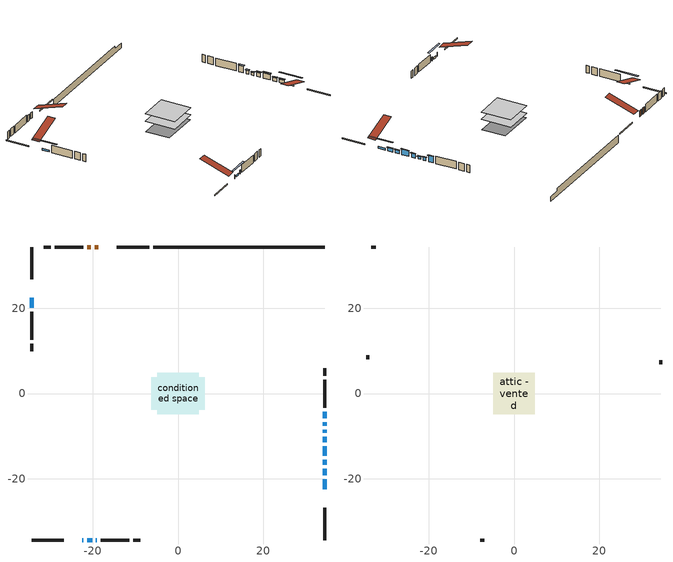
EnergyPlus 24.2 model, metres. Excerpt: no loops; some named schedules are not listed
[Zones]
conditioned space
 floor adiabatic (AdiabaticFloorConstruction): -4.88,-4.88 -4.88,4.88 4.88,4.88 4.88,-4.88 z0.72
 floor foundation (Slab1 construction): -6.25,-3.81 -6.25,3.81 6.25,3.81 6.25,-3.81 z-1.72
 wall outside (RimJoist1 construction): -6.79,34.37 -14.34,34.37 / -34.37,-34.37 -26.83,-34.37 / -34.37,34.37 -34.37,26.83 / 34.37,-34.37 34.37,-26.83 z0.72:1.02
 wall outside (AdiabaticWallConstruction 1): -18.7,34.37 -19.55,34.37 / -20.48,34.37 -21.34,34.37 z0.72:2.75
 wall outside (AdiabaticWallConstruction): -22.47,-34.37 -22.26,-34.37 / -19.25,-34.37 -19.04,-34.37 z0.72:1.94; 34.37,-22.47 34.37,-20.15 / -34.37,22.47 -34.37,20.15 / -21.33,-34.37 -20.17,-34.37 z0.72:1.33; 34.37,-19.22 34.37,-17.69 / 34.37,-16.77 34.37,-15.55 / 34.37,-7.57 34.37,-6.71 z0.72:1.79; 34.37,-14.62 34.37,-12.33 z0.72:2.49; 34.37,-11.4 34.37,-10.18 z0.72:2.06; 34.37,-9.26 34.37,-8.49 z0.72:1.57; 34.37,-5.78 34.37,-4.32 z0.72:2.79
 wall outside (Wall1 construction): -22.27,34.37 -28.9,34.37 / -18.11,-34.37 -11.47,-34.37 / -34.37,19.22 -34.37,12.58 / 34.37,-3.39 34.37,3.25 z0.72:3.16
 wall outside (Wall2 construction): -29.83,34.37 -31.54,34.37 / -10.54,-34.37 -8.83,-34.37 / -34.37,11.65 -34.37,9.94 / 34.37,4.18 34.37,5.89 z0.72:3.16
 wall foundation (FoundationWall1 construction): -5.86,34.37,-1.72 -5.86,34.37,0.72 30.35,34.37,0.72 30.35,34.37,-0.16 34.37,34.37,-0.16 34.37,34.37,-1.72
 window (WindowConstruction 7): -22.46,-34.37 -22.26,-34.37 z0.72:1.94
 window (WindowConstruction 9): 34.37,-22.46 34.37,-20.15 z0.72:1.33
 window (WindowConstruction 10): -34.37,22.46 -34.37,20.15 z0.72:1.33
 window (WindowConstruction 11): -21.33,-34.37 -20.17,-34.37 z0.72:1.33
 window (WindowConstruction): 34.37,-19.22 34.37,-17.7 z0.72:1.79
 window (WindowConstruction 1): 34.37,-16.77 34.37,-15.55 z0.72:1.79
 window (WindowConstruction 2): 34.37,-14.62 34.37,-12.33 z0.72:2.49
 window (WindowConstruction 3): 34.37,-11.4 34.37,-10.18 z0.72:2.06
 window (WindowConstruction 4): 34.37,-9.25 34.37,-8.49 z0.72:1.57
 window (WindowConstruction 5): 34.37,-7.56 34.37,-6.71 z0.72:1.79
 window (WindowConstruction 6): 34.37,-5.78 34.37,-4.32 z0.72:2.79
 window (WindowConstruction 8): -19.24,-34.37 -19.04,-34.37 z0.72:1.94
 door (Door): -18.7,34.37 -19.55,34.37 z0.72:2.75
 door (Door 1): -20.48,34.37 -21.34,34.37 z0.72:2.75
 ceiling adiabatic (AdiabaticFloorConstruction): 4.88,-4.88 4.88,4.88 -4.88,4.88 -4.88,-4.88 z0.72
attic - vented
 floor to conditioned space (Floor1 construction Reversed): -4.88,-4.88 -4.88,4.88 4.88,4.88 4.88,-4.88 z3.16
 wall outside (Wall3 construction): -32.47,34.37 -33.44,34.37 / -7.9,-34.37 -6.93,-34.37 / -34.37,9.01 -34.37,8.04 / 34.37,6.82 34.37,7.79 z0.72:3.16
 roof outside (Roof1 construction): -17.77,34.37,3.16 -17.77,24.87,6.33 -15.27,24.87,6.33 -15.27,34.37,3.16; -23.39,-34.37,3.16 -23.39,-24.87,6.33 -25.9,-24.87,6.33 -25.9,-34.37,3.16; -34.37,23.39,3.16 -24.87,23.39,6.33 -24.87,25.9,6.33 -34.37,25.9,3.16; 34.37,-23.39,3.16 24.87,-23.39,6.33 24.87,-25.9,6.33 34.37,-25.9,3.16
shading: 34.37,-17.5 34.37,-25.11 34.78,-25.11 34.78,-17.5 z3.98; -34.37,17.5 -34.37,25.11 -34.78,25.11 -34.78,17.5 z3.98; -17.52,-34.37 -23.98,-34.37 -23.98,-34.78 -17.52,-34.78 z3.98; 34.37,-17.49 34.37,-19.42 34.78,-19.42 34.78,-17.49 z1.99; 34.37,-15.35 34.37,-16.97 34.78,-16.97 34.78,-15.35 z1.99; 34.37,-12.13 34.37,-14.82 34.78,-14.82 34.78,-12.13 z2.69; 34.37,-9.98 34.37,-11.6 34.78,-11.6 34.78,-9.98 z2.26; 34.37,-8.29 34.37,-9.46 34.78,-9.46 34.78,-8.29 z1.77; 34.37,-6.51 34.37,-7.77 34.78,-7.77 34.78,-6.51 z1.99; 34.37,-4.12 34.37,-5.98 34.78,-5.98 34.78,-4.12 z2.99
[Building]
Building 1: Terrain=Suburbs
[Site:Location]
Mont Joli AP_QC: Latitude {deg}=48.61; Longitude {deg}=-68.21; Time Zone {hr}=-5; Elevation {m}=52; Keep Site Location Information=Yes
[Site:GroundTemperature:Shallow]
-0.843868, -3.04892, -3.2255, -2.1791, 2.02165, 6.20283, 9.82768, 12.1239, 12.319, 10.4514, 6.91898, 2.86606
[Site:WaterMainsTemperature]
Calculation Method=Schedule; Temperature Schedule=mains temperature schedule
[Material] Roughness=Rough; Thermal Absorptance=0.9
Name | Thickness {m} | Conductivity {W/m-K} | Density {kg/m3} | Specific Heat {J/kg-K} | Solar Absorptance | Visible Absorptance
asphalt or fiberglass shingles | 0.00635 | 0.162714 | 1121.4 | 1465.45 | 0.4 | 0.4
ceiling loosefill ins | 0.0846667 | 0.0480833 | 16.02 | 1046.75 | 0.7 | 0.7
ceiling stud and cavity | 0.1397 | 0.087088 | 65.682 | 1177.47 | 0.7 | 0.7
concrete 4.0 in. | 0.1016 | 1.803125 | 2242.8 | 837.4 | 0.7 | 0.7
concrete 8.0 in. | 0.2032 | 1.803125 | 2242.8 | 837.4 | 0.7 | 0.7
door material | 0.04445 | 0.0451087 | 512.64 | 1214.23 | 0.7 | 0.7
exterior vertical ins | 0.0448461 | 0.029427 | 32.04 | 1214.23 | 0.7 | 0.7
floor covering | 0.0127 | 0.0433444 | 54.468 | 1339.84 | 0.6 | 0.6
floor rigid ins; wall rigid ins | 0.512978 | 0.029427 | 32.04 | 1214.23 | 0.7 | 0.7
floor stud and cavity | 0.1397 | 1.75129 | 37.0049 | 1207.88 | 0.7 | 0.7
furniture material conditioned space 1 | 0.1524 | 0.115458 | 640.8 | 1214.23 | 0.6 | 0.6
gypsum board | 0.0127 | 0.160291 | 801 | 837.4 | 0.6 | 0.6
gypsum board 1 | 0.0127 | 0.160291 | 801 | 837.4 | 0.7 | 0.7
osb sheathing 0.5 in. | 0.0127 | 0.115458 | 512.64 | 1214.23 | 0.7 | 0.7
osb sheathing 0.75 in. | 0.01905 | 0.115458 | 512.64 | 1214.23 | 0.7 | 0.7
osb sheathing 2.0 in. | 0.0508 | 0.115458 | 512.64 | 1214.23 | 0.7 | 0.7
rim joist rigid ins | 0.103632 | 0.029427 | 32.04 | 1214.23 | 0.7 | 0.7
rim joist stud and cavity | 0.0508 | 0.0620991 | 125.044 | 1163.47 | 0.6 | 0.6
wall stud and cavity | 0.1397 | 0.0821308 | 139.0536 | 1170.24 | 0.7 | 0.7
wall stud and cavity 1 | 0.1397 | 0.08757 | 139.0536 | 1170.24 | 0.7 | 0.7
wall stud and cavity 2 | 0.0889 | 6.9971 | 50.32683 | 1063.81 | 0.6 | 0.6
wall stud and cavity 3 | 0.0889 | 0.380278 | 52.3479 | 1209.89 | 0.7 | 0.7
wall stud and cavity 4 | 0.0889 | 0.391764 | 83.0341 | 1211.67 | 0.7 | 0.7
wood siding | 0.0254 | 0.102417 | 544.68 | 1172.36 | 0.4 | 0.4
wood siding 1 | 0.00254 | 0.102417 | 544.68 | 1172.36 | 0.4 | 0.4
wood siding 2; wood siding 3; wood siding 4 | 0.0254 | 0.102417 | 544.68 | 1172.36 | 0.7 | 0.7
[WindowMaterial:SimpleGlazingSystem]
Name | U-Factor {W/m2-K} | Solar Heat Gain Coefficient
WindowMaterial | 1.73349 | 0.4
WindowMaterial 1 | 1.76132 | 0.39
WindowMaterial 2 | 1.626747 | 0.44
WindowMaterial 3 | 1.72838 | 0.4
WindowMaterial 4 | 1.88055 | 0.35
WindowMaterial 5 | 1.82037 | 0.37
WindowMaterial 6 | 1.65684 | 0.43
WindowMaterial 7 | 6.93965 | 0.69
WindowMaterial 8 | 2.51138 | 0.46
[Construction]
AdiabaticFloorConstruction: floor stud and cavity, floor rigid ins, osb sheathing 0.75 in., floor covering
AdiabaticWallConstruction: wood siding 3, wall rigid ins, wall stud and cavity 3, gypsum board
AdiabaticWallConstruction 1: wood siding 4, wall rigid ins, wall stud and cavity 3, gypsum board
Door; Door 1: door material
Floor1 construction Reversed: gypsum board, ceiling stud and cavity, ceiling loosefill ins
FoundationWall1 construction: concrete 8.0 in., gypsum board 1
furniture construction conditioned space 1: furniture material conditioned space 1
PartitionWallConstruction: gypsum board, wall stud and cavity 4, gypsum board
RimJoist1 construction: wood siding 2, rim joist rigid ins, osb sheathing 2.0 in., rim joist stud and cavity
Roof1 construction: asphalt or fiberglass shingles
Slab1 construction: concrete 4.0 in.
Wall1 construction: wood siding, osb sheathing 0.5 in., wall stud and cavity, gypsum board
Wall2 construction: wood siding, osb sheathing 0.5 in., wall stud and cavity 1, gypsum board
Wall3 construction: wood siding 1, wall stud and cavity 2
WindowConstruction: WindowMaterial
WindowConstruction 1: WindowMaterial 1
WindowConstruction 10; WindowConstruction 11; WindowConstruction 9: WindowMaterial 8
WindowConstruction 2: WindowMaterial 2
WindowConstruction 3: WindowMaterial 3
WindowConstruction 4: WindowMaterial 4
WindowConstruction 5: WindowMaterial 5
WindowConstruction 6: WindowMaterial 6
WindowConstruction 7; WindowConstruction 8: WindowMaterial 7
[Zone] Multiplier=1; Part of Total Floor Area=Yes
Name | Volume {m3}
attic - vented | 48.979
conditioned space | 487.7
[Space]
Name | Zone | Volume {m3}
attic - vented 1 | attic - vented | 48.979
conditioned space 1 | conditioned space | 487.7
[ZoneInfiltration:EffectiveLeakageArea]
infil attic - vented 1: Zone or Space=attic - vented 1; Schedule=Always On Discrete; Effective Air Leakage Area {cm2}=3312.35; Stack Coefficient=0.00038988; Wind Coefficient=1.33409e-05
[ZoneMixing]
whole house fan mix: Zone or Space=attic - vented; Schedule=Always On Continuous; Design Flow Rate Calculation Method=Flow/Zone; Design Flow Rate {m3/s}=0; Source Zone or Space=conditioned space
[SurfaceProperty:ExposedFoundationPerimeter]
Slab1: Exposed Perimeter Calculation Method=TotalExposedPerimeter; Total Exposed Perimeter {m}=40.235
[InternalMass] Zone or ZoneList=conditioned space; Space or SpaceList=conditioned space 1
Name | Construction | Surface Area {m2}
furniture mass conditioned space 1 | furniture construction conditioned space 1 | 76.1718
partition wall mass | PartitionWallConstruction | 190.43
[Lights]
interior lighting: Zone or ZoneList or Space or SpaceList=conditioned space 1; Schedule=interior lighting schedule; Design Level Calculation Method=LightingLevel; Lighting Level {W}=343.2; Return Air Fraction=0; Fraction Radiant=0.6; Fraction Visible=0.2; Fraction Replaceable=1
[People]
occupants: Zone or ZoneList or Space or SpaceList=conditioned space 1; Number of People Schedule=occupants schedule; Number of People Calculation Method=People; Number of People=3; Fraction Radiant=0.314171; Sensible Heat Fraction=0.56303; Activity Level Schedule=occupants activity schedule; Carbon Dioxide Generation Rate {m3/s-W}=0; Enable ASHRAE 55 Comfort Warnings=No; Mean Radiant Temperature Calculation Type=EnclosureAveraged
[ElectricEquipment] Zone or ZoneList or Space or SpaceList=conditioned space 1; Design Level Calculation Method=EquipmentLevel
Name | Schedule | Design Level {W} | Fraction Latent | Fraction Radiant | Fraction Lost
clothes dryer | clothes dryer schedule | 140.772 | 0.015 | 0.081 | 0.85
clothes washer | clothes washer schedule | 32.1985 | 0.03 | 0.162 | 0.7
cooking range | cooking range schedule | 215.147 | 0.08 | 0.432 | 0.2
dishwasher | dishwasher schedule | 66.8632 | 0.3 | 0.18 | 0.4
fridge | fridge schedule | 72.9452 | 0 | 0.6 | 0
mech vent bath fan 0 | mech vent bath fan 0 schedule | 50.2 | 0 | 0 | 1
mech vent house fan | mech vent house fan schedule | 19.9167 | 0 | 0 | 0.5
mech vent house fan cfis | mech vent house fan cfis schedule | 0 | 0 | 0 | 0
mech vent range fan 0 | mech vent range fan 0 schedule | 57 | 0 | 0 | 1
misc plug loads | misc plug loads schedule | 494.7 | 0.045 | 0.513 | 0.1
whole house fan | Always On Discrete | 0 | 0 | 0 | 1
[OtherEquipment] Zone or ZoneList or Space or SpaceList=conditioned space 1; Design Level Calculation Method=EquipmentLevel
Name | Fuel Type | Schedule | Design Level {W} | Fraction Latent | Fraction Radiant | Fraction Lost
clothes dryer 1 | Electricity | clothes dryer schedule | 0 | 0.015 | 0.081 | 0.85
cooking range 1 | Electricity | cooking range schedule | 0 | 0.08 | 0.432 | 0.2
general water use latent | None | general water use schedule | 62.594 | 1 | 0 | 0
general water use sensible | None | general water use schedule | -61.6891 | 0 | 0.6 | 0
mech vent house fan latent load | None | Always On Discrete | 0 | 1 | 0 | 0
mech vent house fan sensible load | None | Always On Discrete | 0 | 0 | 0 | 0
water heater energy adjustment1 | Electricity | Always On Discrete | 0.01 | 0 | 0 | 1
[ZoneInfiltration:DesignFlowRate] Zone or ZoneList or Space or SpaceList=conditioned space 1; Schedule=Always On Discrete; Design Flow Rate Calculation Method=Flow/Zone; Design Flow Rate {m3/s}=0
infil flow; natural vent flow; whole house fan flow
[ZoneControl:Thermostat]
conditioned space Thermostat: Zone or ZoneList=conditioned space; Control Type Schedule=conditioned space Thermostat Schedule; Control 1=conditioned space temperature setpoint; Temperature Difference Between Cutout And Setpoint {deltaC}=0
[ZoneHVAC:Baseboard:Convective:Electric]
electric baseboard: Availability Schedule=Always On Discrete; Heating Design Capacity {W}=8326.15; Efficiency=1
[AirLoopHVAC:UnitarySystem]
unit heater unitary system: Control Type=Load; Controlling Zone or Thermostat Location=conditioned space; Dehumidification Control Type=None; Availability Schedule=Always On Discrete; Supply Fan=unit heater supply fan; Fan Placement=BlowThrough; Supply Air Fan Operating Mode Schedule=unit heater auto fan schedule; Heating Coil=unit heater htg coil; DX Heating Coil Sizing Ratio=1; Use DOAS DX Cooling Coil=No; Minimum Supply Air Temperature {C}=2; Latent Load Control=SensibleOnlyLoadControl; Cooling Supply Air Flow Rate Method=None; Heating Supply Air Flow Rate Method=SupplyAirFlowRate; Heating Supply Air Flow Rate {m3/s}=0.00141584; No Load Supply Air Flow Rate Method=SupplyAirFlowRate; No Load Supply Air Flow Rate {m3/s}=0; No Load Supply Air Flow Rate Control Set To Low Speed=Yes; Maximum Supply Air Temperature {C}=48.8889; Maximum Outdoor Dry-Bulb Temperature for Supplemental Heater Operation {C}=21; Ancillary On-Cycle Electric Power {W}=0; Ancillary Off-Cycle Electric Power {W}=0
[Fan:SystemModel]
unit heater supply fan: Availability Schedule=Always On Discrete; Design Maximum Air Flow Rate {m3/s}=0.00141584; Speed Control Method=Discrete; Electric Power Minimum Flow Rate Fraction=0.2; Design Pressure Rise {Pa}=500; Motor Efficiency=1; Motor In Air Stream Fraction=1; Design Electric Power Consumption {W}=Autosize; Design Power Sizing Method=PowerPerFlow; Electric Power Per Unit Flow Rate {W/(m3/s)}=28251.7; Electric Power Per Unit Flow Rate Per Unit Pressure {W/((m3/s)-Pa)}=1.66667; Fan Total Efficiency=0.7; Motor Loss Radiative Fraction=0; Number of Speeds=1; Speed Flow Fraction 1=1; Speed Electric Power Fraction 1=1
[Coil:Heating:Fuel]
unit heater htg coil: Availability Schedule=Always On Discrete; Fuel Type=OtherFuel1; Burner Efficiency=0.3; Nominal Capacity {W}=0.293071; On Cycle Parasitic Electric Load {W}=0; Off Cycle Parasitic Fuel Load {W}=0
[Zone equipment]
conditioned space: electric baseboard, unit heater unitary system
[Foundation:Kiva]
Foundation Kiva 1: Initial Indoor Air Temperature {C}=18; Wall Height Above Grade {m}=0.719999; Wall Depth Below Slab {m}=0.2032; Custom Block Material Name 1=exterior vertical ins; Custom Block Depth 1 {m}=2.43998; Custom Block X Position 1 {m}=0.2159; Custom Block Z Position 1 {m}=0
[Foundation:Kiva:Settings]
Soil Conductivity {W/m-K}=0.849921; Soil Density {kg/m3}=1842.3; Soil Specific Heat {J/kg-K}=418.7; Ground Solar Absorptivity=0.9; Ground Thermal Absorptivity=0.9; Ground Surface Roughness {m}=0.03; Far-Field Width {m}=40; Deep-Ground Boundary Condition=ZeroFlux; Deep-Ground Depth {m}=40; Minimum Cell Dimension {m}=0.2; Maximum Cell Growth Coefficient=3; Simulation Timestep=Timestep
[Exterior:Lights]
exterior lighting: Schedule=exterior lighting schedule; Design Level {W}=75.6
[EnergyManagementSystem:GlobalVariable]
infil_program_Qfan
infil_program_Qinf
natural_vent_program_Qnv
natural_vent_program_Qwhf
[EnergyManagementSystem:Sensor]
Name | Output:Variable or Output:Meter Index Key | Output:Variable or Output:Meter
airflow_gain | infil flow | Infiltration Sensible Heat Gain Energy
airflow_gain_1 | natural vent flow | Infiltration Sensible Heat Gain Energy
airflow_gain_2 | whole house fan flow | Infiltration Sensible Heat Gain Energy
airflow_loss | infil flow | Infiltration Sensible Heat Loss Energy
airflow_loss_1 | natural vent flow | Infiltration Sensible Heat Loss Energy
airflow_loss_2 | whole house fan flow | Infiltration Sensible Heat Loss Energy
clg_load_cond |  | Cooling:EnergyTransfer:Zone:CONDITIONED SPACE
clg_sp_s; clg_sp_s_1 | cooling setpoint | Schedule Value
clothes_dryer_exhaust_0_sch_s | clothes dryer exhaust 0 schedule | Schedule Value
conditioned_space_clg_unmet_s | conditioned space | Zone Cooling Setpoint Not Met Time
conditioned_space_htg_unmet_s | conditioned space | Zone Heating Setpoint Not Met Time
cool_season | cooling season schedule | Schedule Value
fridge_tin_s | conditioned space | Zone Mean Air Temperature
htg_load_cond |  | Heating:EnergyTransfer:Zone:CONDITIONED SPACE
htg_sp_s; htg_sp_s_1 | heating setpoint | Schedule Value
ig_ee_conv | clothes dryer | Electric Equipment Convective Heating Energy
ig_ee_conv_2 | cooking range | Electric Equipment Convective Heating Energy
ig_ee_conv_4 | fridge | Electric Equipment Convective Heating Energy
ig_ee_conv_5 | misc plug loads | Electric Equipment Convective Heating Energy
ig_ee_conv_6 | whole house fan | Electric Equipment Convective Heating Energy
ig_ee_rad | clothes dryer | Electric Equipment Radiant Heating Energy
ig_ee_rad_2 | cooking range | Electric Equipment Radiant Heating Energy
ig_ee_rad_4 | fridge | Electric Equipment Radiant Heating Energy
ig_ee_rad_5 | misc plug loads | Electric Equipment Radiant Heating Energy
ig_ee_rad_6 | whole house fan | Electric Equipment Radiant Heating Energy
ig_lgt_conv | interior lighting | Lights Convective Heating Energy
ig_lgt_rad | interior lighting | Lights Radiant Heating Energy
ig_lgt_vis | interior lighting | Lights Visible Radiation Heating Energy
ig_oe_conv | clothes dryer 1 | Other Equipment Convective Heating Energy
ig_oe_conv_1 | cooking range 1 | Other Equipment Convective Heating Energy
ig_oe_conv_2 | general water use latent | Other Equipment Convective Heating Energy
ig_oe_conv_3 | general water use sensible | Other Equipment Convective Heating Energy
ig_oe_conv_4 | water heater energy adjustment1 | Other Equipment Convective Heating Energy
ig_oe_rad | clothes dryer 1 | Other Equipment Radiant Heating Energy
ig_oe_rad_1 | cooking range 1 | Other Equipment Radiant Heating Energy
ig_oe_rad_2 | general water use latent | Other Equipment Radiant Heating Energy
ig_oe_rad_3 | general water use sensible | Other Equipment Radiant Heating Energy
ig_oe_rad_4 | water heater energy adjustment1 | Other Equipment Radiant Heating Energy
ig_ppl_conv | occupants | People Convective Heating Energy
ig_ppl_rad | occupants | People Radiant Heating Energy
im_conv | furniture mass conditioned space 1 | Surface Inside Face Convection Heat Gain Energy
im_conv_1 | partition wall mass | Surface Inside Face Convection Heat Gain Energy
im_ig | furniture mass conditioned space 1 | Surface Inside Face Internal Gains Radiation Heat Gain Energy
im_ig_1 | partition wall mass | Surface Inside Face Internal Gains Radiation Heat Gain Energy
im_lgt | furniture mass conditioned space 1 | Surface Inside Face Lights Radiation Heat Gain Energy
im_lgt_1 | partition wall mass | Surface Inside Face Lights Radiation Heat Gain Energy
im_sol | furniture mass conditioned space 1 | Surface Inside Face Solar Radiation Heat Gain Energy
im_sol_1 | partition wall mass | Surface Inside Face Solar Radiation Heat Gain Energy
im_surf | furniture mass conditioned space 1 | Surface Inside Face Net Surface Thermal Radiation Heat Gain Energy
im_surf_1 | partition wall mass | Surface Inside Face Net Surface Thermal Radiation Heat Gain Energy
mech_vent_bath_fan_0_sch_s | mech vent bath fan 0 schedule | Schedule Value
mech_vent_range_fan_0_sch_s | mech vent range fan 0 schedule | Schedule Value
mv_conv | mech vent bath fan 0 | Electric Equipment Convective Heating Energy
mv_conv_1 | mech vent house fan | Electric Equipment Convective Heating Energy
mv_conv_2 | mech vent house fan cfis | Electric Equipment Convective Heating Energy
mv_conv_3 | mech vent range fan 0 | Electric Equipment Convective Heating Energy
mv_conv_4 | mech vent house fan latent load | Other Equipment Convective Heating Energy
mv_conv_5 | mech vent house fan sensible load | Other Equipment Convective Heating Energy
mv_rad | mech vent bath fan 0 | Electric Equipment Radiant Heating Energy
mv_rad_1 | mech vent house fan | Electric Equipment Radiant Heating Energy
mv_rad_2 | mech vent house fan cfis | Electric Equipment Radiant Heating Energy
mv_rad_3 | mech vent range fan 0 | Electric Equipment Radiant Heating Energy
mv_rad_4 | mech vent house fan latent load | Other Equipment Radiant Heating Energy
mv_rad_5 | mech vent house fan sensible load | Other Equipment Radiant Heating Energy
natural_vent_s | natural vent schedule | Schedule Value
out_pb_s |  | Site Outdoor Air Barometric Pressure
out_wt_s |  | Site Outdoor Air Humidity Ratio
site_vw_s |  | Site Wind Speed
ss_back_out | Window1 | Surface Window Shortwave from Zone Back Out Window Heat Transfer Rate
ss_back_out_1 | Window10 | Surface Window Shortwave from Zone Back Out Window Heat Transfer Rate
ss_back_out_10 | Window8 | Surface Window Shortwave from Zone Back Out Window Heat Transfer Rate
ss_back_out_11 | Window9 | Surface Window Shortwave from Zone Back Out Window Heat Transfer Rate
ss_back_out_2 | Window12 | Surface Window Shortwave from Zone Back Out Window Heat Transfer Rate
ss_back_out_3 | Window14 | Surface Window Shortwave from Zone Back Out Window Heat Transfer Rate
ss_back_out_4 | Window2 | Surface Window Shortwave from Zone Back Out Window Heat Transfer Rate
ss_back_out_5 | Window3 | Surface Window Shortwave from Zone Back Out Window Heat Transfer Rate
ss_back_out_6 | Window4 | Surface Window Shortwave from Zone Back Out Window Heat Transfer Rate
ss_back_out_7 | Window5 | Surface Window Shortwave from Zone Back Out Window Heat Transfer Rate
ss_back_out_8 | Window6 | Surface Window Shortwave from Zone Back Out Window Heat Transfer Rate
ss_back_out_9 | Window7 | Surface Window Shortwave from Zone Back Out Window Heat Transfer Rate
ss_conv | Door1 | Surface Inside Face Convection Heat Gain Energy
ss_conv_1 | Door2 | Surface Inside Face Convection Heat Gain Energy
ss_conv_10 | Window6 | Surface Inside Face Convection Heat Gain Energy
ss_conv_11 | Window7 | Surface Inside Face Convection Heat Gain Energy
ss_conv_12 | Window8 | Surface Inside Face Convection Heat Gain Energy
ss_conv_13 | Window9 | Surface Inside Face Convection Heat Gain Energy
ss_conv_2 | Window1 | Surface Inside Face Convection Heat Gain Energy
ss_conv_3 | Window10 | Surface Inside Face Convection Heat Gain Energy
ss_conv_4 | Window12 | Surface Inside Face Convection Heat Gain Energy
ss_conv_5 | Window14 | Surface Inside Face Convection Heat Gain Energy
ss_conv_6 | Window2 | Surface Inside Face Convection Heat Gain Energy
ss_conv_7 | Window3 | Surface Inside Face Convection Heat Gain Energy
ss_conv_8 | Window4 | Surface Inside Face Convection Heat Gain Energy
ss_conv_9 | Window5 | Surface Inside Face Convection Heat Gain Energy
ss_ig | Door1 | Surface Inside Face Internal Gains Radiation Heat Gain Energy
ss_ig_1 | Door2 | Surface Inside Face Internal Gains Radiation Heat Gain Energy
ss_ig_10 | Window6 | Surface Inside Face Internal Gains Radiation Heat Gain Energy
ss_ig_11 | Window7 | Surface Inside Face Internal Gains Radiation Heat Gain Energy
ss_ig_12 | Window8 | Surface Inside Face Internal Gains Radiation Heat Gain Energy
ss_ig_13 | Window9 | Surface Inside Face Internal Gains Radiation Heat Gain Energy
ss_ig_2 | Window1 | Surface Inside Face Internal Gains Radiation Heat Gain Energy
ss_ig_3 | Window10 | Surface Inside Face Internal Gains Radiation Heat Gain Energy
ss_ig_4 | Window12 | Surface Inside Face Internal Gains Radiation Heat Gain Energy
ss_ig_5 | Window14 | Surface Inside Face Internal Gains Radiation Heat Gain Energy
ss_ig_6 | Window2 | Surface Inside Face Internal Gains Radiation Heat Gain Energy
ss_ig_7 | Window3 | Surface Inside Face Internal Gains Radiation Heat Gain Energy
ss_ig_8 | Window4 | Surface Inside Face Internal Gains Radiation Heat Gain Energy
ss_ig_9 | Window5 | Surface Inside Face Internal Gains Radiation Heat Gain Energy
ss_lgt | Door1 | Surface Inside Face Lights Radiation Heat Gain Energy
ss_lgt_1 | Door2 | Surface Inside Face Lights Radiation Heat Gain Energy
ss_sol | Door1 | Surface Inside Face Solar Radiation Heat Gain Energy
ss_sol_1 | Door2 | Surface Inside Face Solar Radiation Heat Gain Energy
ss_surf | Door1 | Surface Inside Face Net Surface Thermal Radiation Heat Gain Energy
ss_surf_1 | Door2 | Surface Inside Face Net Surface Thermal Radiation Heat Gain Energy
ss_surf_10 | Window6 | Surface Inside Face Net Surface Thermal Radiation Heat Gain Energy
ss_surf_11 | Window7 | Surface Inside Face Net Surface Thermal Radiation Heat Gain Energy
ss_surf_12 | Window8 | Surface Inside Face Net Surface Thermal Radiation Heat Gain Energy
ss_surf_13 | Window9 | Surface Inside Face Net Surface Thermal Radiation Heat Gain Energy
ss_surf_2 | Window1 | Surface Inside Face Net Surface Thermal Radiation Heat Gain Energy
ss_surf_3 | Window10 | Surface Inside Face Net Surface Thermal Radiation Heat Gain Energy
ss_surf_4 | Window12 | Surface Inside Face Net Surface Thermal Radiation Heat Gain Energy
ss_surf_5 | Window14 | Surface Inside Face Net Surface Thermal Radiation Heat Gain Energy
ss_surf_6 | Window2 | Surface Inside Face Net Surface Thermal Radiation Heat Gain Energy
ss_surf_7 | Window3 | Surface Inside Face Net Surface Thermal Radiation Heat Gain Energy
ss_surf_8 | Window4 | Surface Inside Face Net Surface Thermal Radiation Heat Gain Energy
ss_surf_9 | Window5 | Surface Inside Face Net Surface Thermal Radiation Heat Gain Energy
ss_trans_in | Window1 | Surface Window Transmitted Solar Radiation Rate
